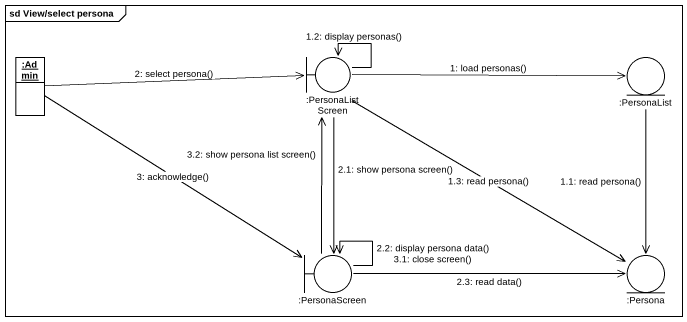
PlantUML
@startuml
mainframe sd View/select persona
allowmixing
hide circle
hide empty members
object ":Admin" as Admin
boundary ":PersonaListScreen" as PersonaListScreen
entity ":PersonaList" as PersonaList
boundary ":PersonaScreen" as PersonaScreen
entity ":Persona" as Persona
PersonaListScreen -right-> PersonaList : 1: load personas()
PersonaList --> Persona : 1.1: read persona()
PersonaListScreen --> PersonaListScreen : 1.2: display personas()
PersonaListScreen --> Persona : 1.3: read persona()
Admin -right-> PersonaListScreen : 2: select persona()
PersonaListScreen --> PersonaScreen : 2.1: show persona screen()
PersonaScreen --> PersonaScreen : 2.2: display persona data()\n3.1: close screen()
PersonaScreen -right-> Persona : 2.3: read data()
Admin --> PersonaScreen : 3: acknowledge()
PersonaScreen -up-> PersonaListScreen : 3.2: show persona list screen()
@enduml
